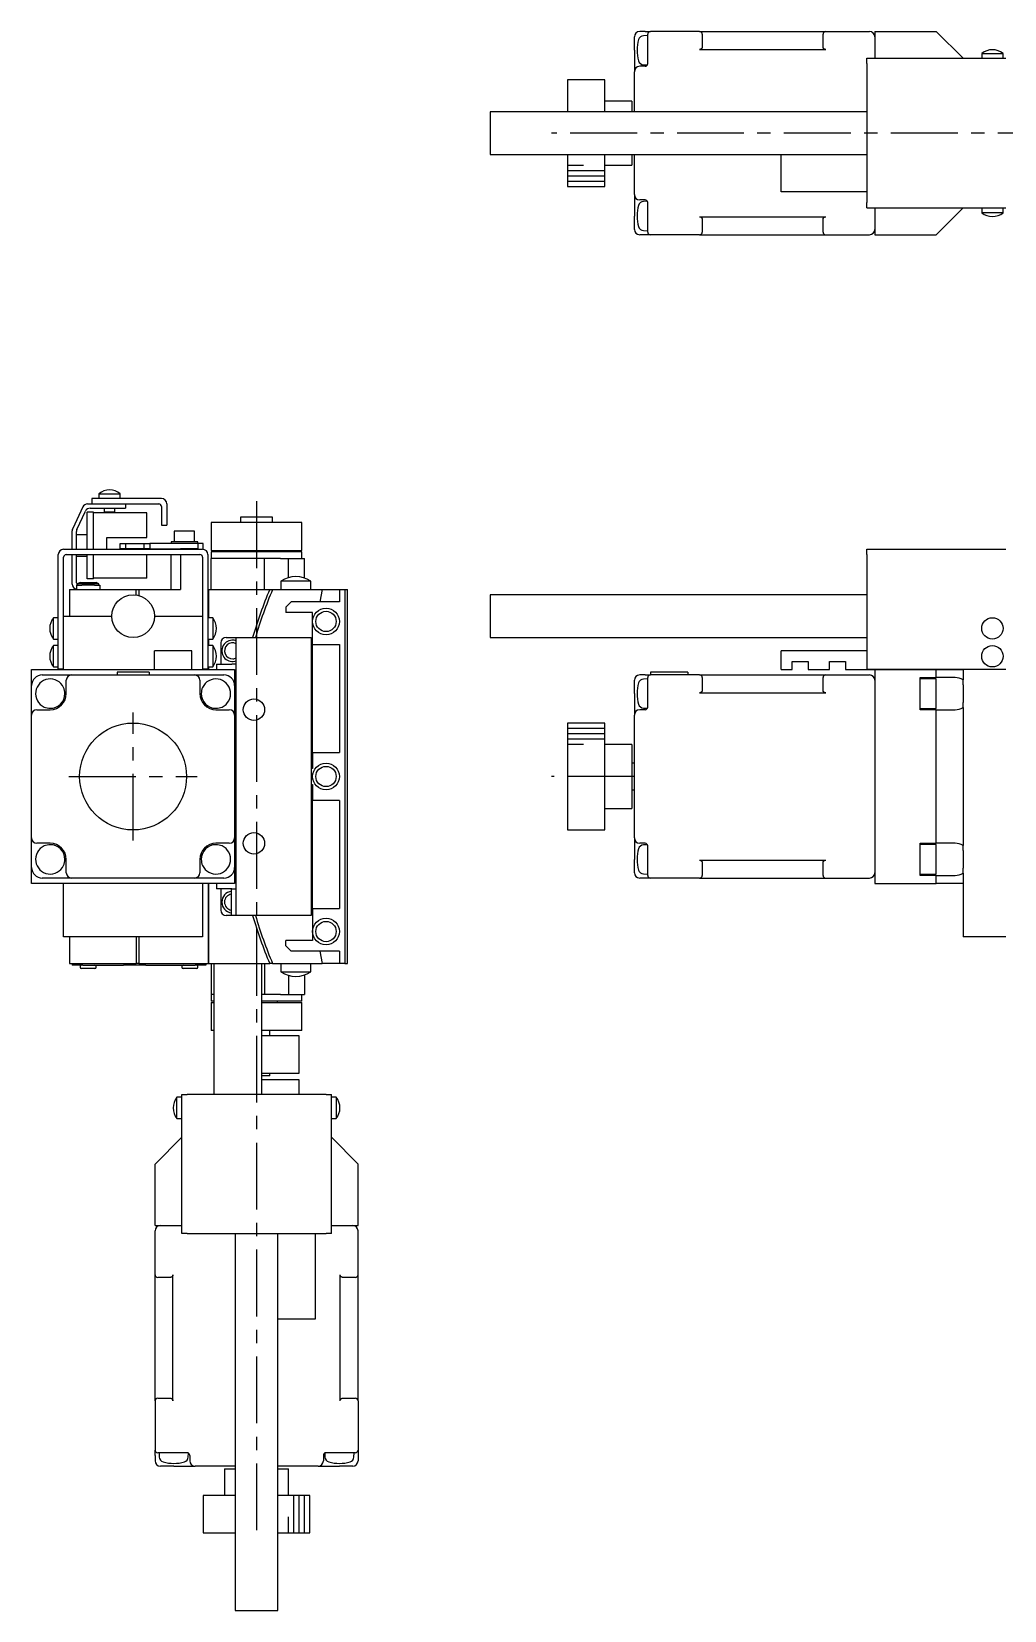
# Model space of a CAD drawing. Extents: x 124 to 837, y 27 to 513.
# Drawn here: x 124.5 to 306.5, y 217.7 to 513 of the extents above; entities that cross this region are included whole.
import ezdxf

# ---------------------------------------------------------------- set-up
doc = ezdxf.new("R2010")
doc.units = 0
doc.header["$LTSCALE"] = 10
doc.linetypes.add('CENTER', pattern=[2, 1.25, -0.25, 0.25, -0.25])
for name, color, linetype in [('1', 7, 'CONTINUOUS'), ('11', 7, 'CONTINUOUS'), ('2', 7, 'CONTINUOUS')]:
    doc.layers.add(name, color=color, linetype=linetype)

msp = doc.modelspace()

# ---------------------------------------------------------------- linework, layer by layer
at = {"layer": '1', "color": 7, "linetype": 'CONTINUOUS'}
for p, q in [((237.249999, 509.55), (237.249999, 512.05)), ((239.249999, 513.05), (238.249999, 513.05)), ((239.749999, 512.3), (238.946275, 512.257879)), ((239.249999, 513.05), (240.249999, 513.05)), ((239.749999, 511.05), (239.749999, 512.55)), ((239.749999, 506.964214), (239.749999, 511.05)), ((249.449999, 513.05), (240.249999, 513.05)), ((249.449999, 513.05), (273.049999, 513.05)), ((249.949999, 512.55), (249.949999, 511.05)), ((249.949999, 511.05), (249.949999, 510.198232)), ((272.549999, 511.05), (272.549999, 512.55)), ((272.549999, 510.198232), (272.549999, 511.05)), ((273.049999, 513.05), (281.249999, 513.05)), ((282.249999, 513.05), (282.249999, 508.05)), ((282.249999, 513.05), (293.749999, 513.05)), ((298.749999, 508.05), (293.749999, 513.05)), ((237.249999, 509.55), (237.249999, 505.55)), ((249.474533, 509.698835), (249.449999, 509.698232)), ((249.449999, 509.698232), (273.049999, 509.698232)), ((249.499008, 509.70064), (249.474533, 509.698835)), ((249.523364, 509.703644), (249.499008, 509.70064)), ((249.547544, 509.70784), (249.523364, 509.703644)), ((249.571489, 509.713217), (249.547544, 509.70784)), ((249.595141, 509.719762), (249.571489, 509.713217)), ((249.618444, 509.72746), (249.595141, 509.719762)), ((249.641341, 509.736293), (249.618444, 509.72746)), ((249.663777, 509.746238), (249.641341, 509.736293)), ((249.685697, 509.757272), (249.663777, 509.746238)), ((249.70705, 509.769368), (249.685697, 509.757272)), ((249.727784, 509.782497), (249.70705, 509.769368)), ((249.747849, 509.796629), (249.727784, 509.782497)), ((249.767196, 509.811727), (249.747849, 509.796629)), ((249.785778, 509.827757), (249.767196, 509.811727)), ((249.803552, 509.844679), (249.785778, 509.827757)), ((249.820475, 509.862453), (249.803552, 509.844679)), ((249.836504, 509.881036), (249.820475, 509.862453)), ((249.851603, 509.900383), (249.836504, 509.881036)), ((249.865734, 509.920447), (249.851603, 509.900383)), ((249.878863, 509.941181), (249.865734, 509.920447)), ((249.89096, 509.962534), (249.878863, 509.941181)), ((249.901994, 509.984455), (249.89096, 509.962534)), ((249.911939, 510.006891), (249.901994, 509.984455)), ((249.920771, 510.029787), (249.911939, 510.006891)), ((249.928469, 510.05309), (249.920771, 510.029787)), ((249.935015, 510.076742), (249.928469, 510.05309)), ((249.940392, 510.100687), (249.935015, 510.076742)), ((249.944587, 510.124867), (249.940392, 510.100687)), ((249.947591, 510.149224), (249.944587, 510.124867)), ((249.949397, 510.173698), (249.947591, 510.149224)), ((249.949999, 510.198232), (249.949397, 510.173698)), ((272.550601, 510.173698), (272.549999, 510.198232)), ((272.552407, 510.149224), (272.550601, 510.173698)), ((272.555411, 510.124867), (272.552407, 510.149224)), ((272.559606, 510.100687), (272.555411, 510.124867)), ((272.564983, 510.076742), (272.559606, 510.100687)), ((272.571529, 510.05309), (272.564983, 510.076742)), ((272.579227, 510.029787), (272.571529, 510.05309)), ((272.588059, 510.006891), (272.579227, 510.029787)), ((272.598004, 509.984455), (272.588059, 510.006891)), ((272.609038, 509.962534), (272.598004, 509.984455)), ((272.621135, 509.941181), (272.609038, 509.962534)), ((272.634264, 509.920447), (272.621135, 509.941181)), ((272.648395, 509.900383), (272.634264, 509.920447)), ((272.663494, 509.881036), (272.648395, 509.900383)), ((272.679523, 509.862453), (272.663494, 509.881036)), ((272.696446, 509.844679), (272.679523, 509.862453)), ((272.714219, 509.827757), (272.696446, 509.844679)), ((272.732802, 509.811727), (272.714219, 509.827757)), ((272.752149, 509.796629), (272.732802, 509.811727)), ((272.772214, 509.782497), (272.752149, 509.796629)), ((272.792948, 509.769368), (272.772214, 509.782497)), ((272.814301, 509.757272), (272.792948, 509.769368)), ((272.836221, 509.746238), (272.814301, 509.757272)), ((272.858657, 509.736293), (272.836221, 509.746238)), ((272.881554, 509.72746), (272.858657, 509.736293)), ((272.904857, 509.719762), (272.881554, 509.72746)), ((272.928509, 509.713217), (272.904857, 509.719762)), ((272.952454, 509.70784), (272.928509, 509.713217)), ((272.976634, 509.703644), (272.952454, 509.70784)), ((273.00099, 509.70064), (272.976634, 509.703644)), ((273.025465, 509.698835), (273.00099, 509.70064)), ((273.049999, 509.698232), (273.025465, 509.698835)), ((280.749999, 508.05), (306.749999, 508.05)), ((280.749999, 507.05), (280.749999, 508.05)), ((302.249999, 508.947999), (306.249999, 508.947999)), ((302.249999, 508.947999), (302.249999, 508.05)), ((306.249999, 508.05), (306.249999, 508.947999)), ((237.249999, 498.05), (237.249999, 505.55)), ((239.249999, 506.55), (238.249999, 506.55)), ((238.946275, 506.842121), (239.684962, 506.803408)), ((280.749999, 507.05), (280.749999, 481.05)), ((224.749999, 504.05), (224.749999, 498.05)), ((231.749999, 504.05), (224.749999, 504.05)), ((231.749999, 498.05), (231.749999, 504.05)), ((236.749999, 500.05), (231.749999, 500.05)), ((236.749999, 500.05), (236.749999, 498.05)), ((210.250001, 498.05), (210.250001, 490.05)), ((280.749999, 498.05), (210.250001, 498.05)), ((210.250001, 490.05), (280.749999, 490.05)), ((224.749999, 490.05), (224.749999, 484.05)), ((231.749999, 484.05), (231.749999, 490.05)), ((231.749999, 488.05), (236.749999, 488.05)), ((236.749999, 490.05), (236.749999, 488.05)), ((237.249999, 482.55), (237.249999, 490.05)), ((264.749999, 483.05), (264.749999, 490.05)), ((224.749999, 484.05), (231.749999, 484.05)), ((237.249999, 482.55), (237.249999, 478.55)), ((239.249999, 481.55), (238.249999, 481.55)), ((280.749999, 483.05), (264.749999, 483.05)), ((237.249999, 476.05), (237.249999, 478.55)), ((239.684962, 481.296592), (238.946275, 481.257879)), ((239.749999, 477.05), (239.749999, 481.135786)), ((280.749999, 480.05), (280.749999, 481.05)), ((280.749999, 480.05), (306.749999, 480.05)), ((282.249999, 480.05), (282.249999, 475.05)), ((293.749999, 475.05), (298.749999, 480.05)), ((302.249999, 480.05), (302.249999, 479.152001)), ((306.249999, 479.152001), (302.249999, 479.152001)), ((306.249999, 479.152001), (306.249999, 480.05)), ((238.946275, 475.842121), (239.749999, 475.8)), ((239.749999, 475.55), (239.749999, 477.05)), ((249.449999, 478.401768), (273.049999, 478.401768)), ((249.449999, 478.401768), (249.474533, 478.401165)), ((249.474533, 478.401165), (249.499008, 478.39936)), ((249.499008, 478.39936), (249.523364, 478.396356)), ((249.523364, 478.396356), (249.547544, 478.39216)), ((249.547544, 478.39216), (249.571489, 478.386783)), ((249.571489, 478.386783), (249.595141, 478.380238)), ((249.595141, 478.380238), (249.618444, 478.37254)), ((249.618444, 478.37254), (249.641341, 478.363707)), ((249.641341, 478.363707), (249.663777, 478.353762)), ((249.663777, 478.353762), (249.685697, 478.342728)), ((249.685697, 478.342728), (249.70705, 478.330632)), ((249.70705, 478.330632), (249.727784, 478.317503)), ((249.727784, 478.317503), (249.747849, 478.303371)), ((249.747849, 478.303371), (249.767196, 478.288273)), ((249.767196, 478.288273), (249.785778, 478.272243)), ((249.785778, 478.272243), (249.803552, 478.255321)), ((249.803552, 478.255321), (249.820475, 478.237547)), ((249.820475, 478.237547), (249.836504, 478.218964)), ((249.836504, 478.218964), (249.851603, 478.199617)), ((249.851603, 478.199617), (249.865734, 478.179553)), ((249.865734, 478.179553), (249.878863, 478.158819)), ((249.878863, 478.158819), (249.89096, 478.137466)), ((249.89096, 478.137466), (249.901994, 478.115545)), ((249.901994, 478.115545), (249.911939, 478.093109)), ((249.911939, 478.093109), (249.920771, 478.070213)), ((249.920771, 478.070213), (249.928469, 478.04691)), ((249.928469, 478.04691), (249.935015, 478.023258)), ((249.935015, 478.023258), (249.940392, 477.999313)), ((249.940392, 477.999313), (249.944587, 477.975133)), ((249.944587, 477.975133), (249.947591, 477.950776)), ((249.947591, 477.950776), (249.949397, 477.926302)), ((249.949397, 477.926302), (249.949999, 477.901768)), ((249.949999, 477.901768), (249.949999, 477.05)), ((249.949999, 477.05), (249.949999, 475.55)), ((272.549999, 477.901768), (272.550601, 477.926302)), ((272.549999, 477.05), (272.549999, 477.901768)), ((272.549999, 475.55), (272.549999, 477.05)), ((272.550601, 477.926302), (272.552407, 477.950776)), ((272.552407, 477.950776), (272.555411, 477.975133)), ((272.555411, 477.975133), (272.559606, 477.999313)), ((272.559606, 477.999313), (272.564983, 478.023258)), ((272.564983, 478.023258), (272.571529, 478.04691)), ((272.571529, 478.04691), (272.579227, 478.070213)), ((272.579227, 478.070213), (272.588059, 478.093109)), ((272.588059, 478.093109), (272.598004, 478.115545)), ((272.598004, 478.115545), (272.609038, 478.137466)), ((272.609038, 478.137466), (272.621135, 478.158819)), ((272.621135, 478.158819), (272.634264, 478.179553)), ((272.634264, 478.179553), (272.648395, 478.199617)), ((272.648395, 478.199617), (272.663494, 478.218964)), ((272.663494, 478.218964), (272.679523, 478.237547)), ((272.679523, 478.237547), (272.696446, 478.255321)), ((272.696446, 478.255321), (272.714219, 478.272243)), ((272.714219, 478.272243), (272.732802, 478.288273)), ((272.732802, 478.288273), (272.752149, 478.303371)), ((272.752149, 478.303371), (272.772214, 478.317503)), ((272.772214, 478.317503), (272.792948, 478.330632)), ((272.792948, 478.330632), (272.814301, 478.342728)), ((272.814301, 478.342728), (272.836221, 478.353762)), ((272.836221, 478.353762), (272.858657, 478.363707)), ((272.858657, 478.363707), (272.881554, 478.37254)), ((272.881554, 478.37254), (272.904857, 478.380238)), ((272.904857, 478.380238), (272.928509, 478.386783)), ((272.928509, 478.386783), (272.952454, 478.39216)), ((272.952454, 478.39216), (272.976634, 478.396356)), ((272.976634, 478.396356), (273.00099, 478.39936)), ((273.00099, 478.39936), (273.025465, 478.401165)), ((273.025465, 478.401165), (273.049999, 478.401768)), ((239.249999, 475.05), (238.249999, 475.05)), ((240.249999, 475.05), (239.249999, 475.05)), ((249.449999, 475.05), (240.249999, 475.05)), ((249.449999, 475.05), (273.049999, 475.05)), ((273.049999, 475.05), (281.249999, 475.05)), ((282.249999, 475.05), (293.749999, 475.05)), ((148.75, 425.699999), (135.75, 425.699999)), ((135.75, 425.699999), (135.75, 424.699999)), ((137.05, 426.597998), (139.715643, 426.597998)), ((137.05, 426.597998), (137.05, 425.699999)), ((139.715643, 426.597998), (141.05, 426.597998)), ((141.05, 425.699999), (141.05, 426.597998)), ((134.019039, 424.122617), (132.143692, 420.100923)), ((132.943692, 419.923567), (134.528695, 423.322617)), ((136.05, 423.149999), (134.85, 423.149999)), ((134.85, 416.199999), (134.85, 423.149999)), ((134.925347, 424.699999), (135.75, 424.699999)), ((135.435003, 423.899999), (142.05, 423.899999)), ((135.75, 424.699999), (148.25, 424.699999)), ((136.05, 416.199999), (136.05, 423.149999)), ((146.05, 422.999999), (136.05, 422.999999)), ((138.05, 423.899999), (138.05, 423.199999)), ((138.05, 423.199999), (139.382822, 423.199999)), ((138.05, 423.199999), (138.25, 422.999999)), ((139.382822, 423.199999), (140.05, 423.199999)), ((139.85, 422.999999), (140.05, 423.199999)), ((140.05, 423.199999), (140.05, 423.899999)), ((142.05, 424.699999), (142.05, 423.899999)), ((146.05, 418.399999), (146.05, 422.999999)), ((148.75, 424.199999), (148.75, 420.699999)), ((149.75, 424.699999), (149.75, 420.699999)), ((132.05, 416.199999), (132.05, 419.678304)), ((132.85, 416.199999), (132.85, 419.500949)), ((148.75, 420.699999), (149.75, 420.699999)), ((154.95, 419.599999), (151.15, 419.599999)), ((154.95, 419.599999), (151.15, 419.599999)), ((151.15, 419.599999), (151.15, 417.599999)), ((154.95, 417.599999), (154.95, 419.599999)), ((166.55, 421.199999), (158.05, 421.199999)), ((158.05, 421.199999), (158.05, 415.999999)), ((169.55, 422.199999), (163.55, 422.199999)), ((163.55, 422.199999), (163.55, 421.199999)), ((175.05, 421.199999), (166.55, 421.199999)), ((169.55, 421.199999), (169.55, 422.199999)), ((175.05, 415.999999), (175.05, 421.199999)), ((134.85, 418.899999), (132.85, 418.899999)), ((138.55, 418.399999), (146.05, 418.399999)), ((138.55, 416.199999), (138.55, 418.399999)), ((141.05, 416.299999), (141.05, 417.299999)), ((141.05, 417.299999), (142.05, 417.299999)), ((142.05, 417.299999), (142.05, 416.299999)), ((142.05, 417.299999), (145.55, 417.299999)), ((145.55, 416.299999), (145.55, 417.299999)), ((145.55, 417.299999), (146.55, 417.299999)), ((146.55, 417.299999), (146.55, 416.299999)), ((155.55, 417.299999), (146.55, 417.299999)), ((153.05, 417.599999), (150.55, 417.599999)), ((150.55, 417.599999), (150.55, 417.299999)), ((155.55, 417.599999), (153.05, 417.599999)), ((155.55, 417.299999), (155.55, 417.599999)), ((155.55, 417.299999), (155.55, 416.299999)), ((156.55, 417.299999), (155.55, 417.299999)), ((156.55, 416.194986), (156.55, 417.299999)), ((129.45, 393.799999), (129.45, 415.199999)), ((130.45, 416.199999), (156.45, 416.199999)), ((130.45, 393.799999), (130.45, 414.699999)), ((130.95, 415.199999), (155.95, 415.199999)), ((132.05, 409.699999), (132.05, 415.199999)), ((132.85, 409.899999), (132.85, 415.199999)), ((132.85, 414.899999), (134.85, 414.899999)), ((134.85, 410.649999), (134.85, 415.199999)), ((136.05, 410.649999), (136.05, 415.199999)), ((142.05, 416.299999), (141.05, 416.299999)), ((145.55, 416.299999), (142.05, 416.299999)), ((146.55, 416.299999), (145.55, 416.299999)), ((146.05, 410.799999), (146.05, 415.199999)), ((146.55, 416.299999), (151.907718, 416.299999)), ((150.55, 416.199999), (150.55, 416.299999)), ((150.55, 408.699999), (150.55, 415.199999)), ((151.907718, 416.299999), (152.31327, 416.299999)), ((152.31327, 416.299999), (152.31327, 416.199999)), ((155.55, 416.299999), (152.31327, 416.299999)), ((152.31327, 415.199999), (152.31327, 408.699999)), ((156.45, 414.699999), (156.45, 393.799999)), ((157.45, 415.199999), (157.45, 393.799999)), ((158.05, 415.999999), (166.55, 415.999999)), ((175.05, 415.699999), (158.05, 415.699999)), ((158.05, 415.699999), (158.05, 414.499999)), ((158.05, 408.699999), (158.05, 414.499999)), ((168.05, 414.499999), (158.05, 414.499999)), ((162.6, 415.999999), (162.6, 415.699999)), ((166.55, 415.999999), (175.05, 415.999999)), ((168.05, 408.699999), (168.05, 414.499999)), ((171.05, 414.499999), (168.05, 414.499999)), ((170.5, 415.699999), (170.5, 415.999999)), ((171.05, 414.499999), (172.55, 414.499999)), ((172.55, 410.914085), (172.55, 414.499999)), ((172.55, 414.499999), (175.55, 414.499999)), ((175.05, 414.499999), (175.05, 415.699999)), ((175.55, 410.820172), (175.55, 414.499999)), ((280.749999, 416.199999), (306.749999, 416.199999)), ((280.749999, 415.199999), (280.749999, 416.199999)), ((280.749999, 415.199999), (280.749999, 393.799999)), ((136.05, 410.649999), (134.85, 410.649999)), ((146.05, 410.799999), (136.05, 410.799999)), ((131.55, 408.699999), (131.55, 403.699999)), ((131.55, 408.699999), (144.005488, 408.699999)), ((132.85, 409.499999), (132.85, 408.720203)), ((132.85, 409.499999), (133.85, 409.499999)), ((132.85, 408.720203), (133.05, 408.699999)), ((133.55, 409.999999), (133.05, 409.711324)), ((137.05, 409.711324), (133.05, 409.711324)), ((133.05, 409.711324), (133.05, 409.499999)), ((133.55, 409.999999), (135.129106, 409.999999)), ((136.25, 409.499999), (133.85, 409.499999)), ((135.129106, 409.999999), (136.55, 409.999999)), ((136.25, 409.499999), (137.25, 409.499999)), ((137.05, 409.711324), (136.55, 409.999999)), ((137.05, 409.499999), (137.05, 409.711324)), ((137.25, 409.499999), (137.25, 408.699999)), ((144.005488, 408.699999), (144.530506, 408.699999)), ((144.005488, 407.66124), (144.005488, 408.699999)), ((144.530506, 408.699999), (144.530506, 407.551298)), ((144.530506, 408.699999), (152.31327, 408.699999)), ((157.45, 408.699999), (157.55, 408.699999)), ((157.55, 403.399999), (157.55, 408.699999)), ((157.55, 408.699999), (157.55, 403.399999)), ((157.55, 408.699999), (169.00859, 408.699999)), ((169.00859, 408.699999), (169.55, 408.699999)), ((169.55, 408.699999), (178.81327, 408.699999)), ((176.700769, 410.242462), (171.100769, 410.242462)), ((171.100769, 410.242462), (171.100769, 408.699999)), ((176.700769, 408.699999), (176.700769, 410.242462)), ((178.81327, 408.699999), (178.407718, 406.4)), ((178.81327, 408.699999), (182.05, 408.699999)), ((182.05, 408.699999), (182.05, 406.4)), ((182.05, 408.699999), (183.05, 408.699999)), ((183.05, 408.699999), (183.05, 338.699999)), ((183.05, 408.699999), (183.55, 408.699999)), ((183.55, 338.699999), (183.55, 408.699999)), ((210.250001, 407.699999), (210.250001, 399.699999)), ((280.749999, 407.699999), (210.250001, 407.699999)), ((172.05, 405.4), (173.05, 406.4)), ((172.05, 405.4), (172.05, 404.4)), ((182.05, 406.4), (173.05, 406.4)), ((128.552001, 401.378943), (128.552001, 403.399999)), ((129.45, 403.399999), (128.552001, 403.399999)), ((130.45, 403.699999), (139.45, 403.699999)), ((147.45, 403.699999), (156.45, 403.699999)), ((158.347999, 403.399999), (157.45, 403.399999)), ((158.347999, 403.399999), (158.347999, 401.396541)), ((177.05, 404.4), (172.05, 404.4)), ((177.05, 402.699999), (177.05, 404.4)), ((177.05, 398.4), (177.05, 402.699999)), ((128.552001, 399.399999), (128.552001, 401.378943)), ((128.552001, 399.399999), (129.45, 399.399999)), ((157.45, 399.399999), (158.347999, 399.399999)), ((157.55, 398.199999), (157.55, 399.399999)), ((157.55, 399.399999), (157.55, 398.199999)), ((158.347999, 401.396541), (158.347999, 399.399999)), ((160.85, 399.699999), (162.75, 399.699999)), ((162.75, 347.699999), (162.75, 399.699999)), ((162.75, 399.699999), (175.75, 399.699999)), ((175.75, 399.699999), (176.75, 399.699999)), ((176.75, 399.699999), (176.75, 347.699999)), ((210.250001, 399.699999), (280.749999, 399.699999)), ((128.552001, 396.178943), (128.552001, 398.199999)), ((129.45, 398.199999), (128.552001, 398.199999)), ((128.552001, 394.199999), (128.552001, 396.178943)), ((154.45, 397.199999), (147.45, 397.199999)), ((147.45, 393.699999), (147.45, 397.199999)), ((154.45, 393.699999), (154.45, 397.199999)), ((158.347999, 398.199999), (157.45, 398.199999)), ((158.347999, 398.199999), (158.347999, 396.196541)), ((158.347999, 396.196541), (158.347999, 394.199999)), ((159.85, 398.699999), (159.85, 394.699999)), ((177.05, 398.4), (182.05, 398.4)), ((177.05, 378.199996), (177.05, 398.4)), ((182.05, 398.4), (182.05, 378.199996)), ((264.749999, 393.699999), (264.749999, 397.199999)), ((280.749999, 397.199999), (264.749999, 397.199999)), ((124.45, 390.699999), (124.45, 393.699999)), ((124.45, 393.699999), (147.45, 393.699999)), ((128.552001, 394.199999), (129.45, 394.199999)), ((130.45, 393.799999), (129.45, 393.799999)), ((130.45, 393.699999), (130.45, 393.799999)), ((140.45, 393.199999), (140.45, 392.699999)), ((146.45, 393.199999), (140.45, 393.199999)), ((146.45, 393.199999), (146.45, 392.699999)), ((147.45, 393.699999), (154.45, 393.699999)), ((154.45, 393.699999), (162.45, 393.699999)), ((157.45, 393.799999), (156.45, 393.799999)), ((156.45, 393.799999), (156.45, 393.699999)), ((157.45, 394.199999), (158.347999, 394.199999)), ((157.55, 393.699999), (157.55, 394.199999)), ((157.55, 394.199999), (157.55, 393.699999)), ((159.05, 394.699999), (159.05, 393.699999)), ((159.05, 394.699999), (159.143692, 394.699999)), ((159.143692, 394.699999), (161.019039, 394.699999)), ((161.019039, 394.699999), (161.925347, 394.699999)), ((162.75, 394.699999), (161.925347, 394.699999)), ((162.45, 393.699999), (162.45, 390.699999)), ((240.249999, 393.199999), (240.249999, 392.699999)), ((247.249999, 393.199999), (240.249999, 393.199999)), ((247.249999, 393.199999), (247.249999, 392.699999)), ((264.749999, 393.699999), (266.749999, 393.699999)), ((266.749999, 395.199999), (269.749999, 395.199999)), ((266.749999, 393.699999), (266.749999, 395.199999)), ((269.749999, 395.199999), (269.749999, 393.699999)), ((269.749999, 393.699999), (273.749999, 393.699999)), ((273.749999, 395.199999), (276.749999, 395.199999)), ((273.749999, 393.699999), (273.749999, 395.199999)), ((276.749999, 395.199999), (276.749999, 393.699999)), ((276.749999, 393.699999), (282.249999, 393.699999)), ((280.749999, 393.799999), (306.749999, 393.799999)), ((282.249999, 393.699999), (282.249999, 353.699999)), ((282.249999, 393.699999), (293.749999, 393.699999)), ((292.749999, 393.699999), (292.749999, 393.799999)), ((293.749999, 392.199999), (293.749999, 393.699999)), ((293.749999, 393.699999), (298.749999, 393.699999)), ((298.749999, 393.799999), (298.749999, 393.699999)), ((298.749999, 393.699999), (298.749999, 391.798075)), ((124.45, 386.614213), (124.45, 390.699999)), ((124.45, 389.348231), (124.45, 390.699999)), ((126.45, 392.699999), (130.535786, 392.699999)), ((126.45, 392.699999), (127.801768, 392.699999)), ((130.535786, 392.699999), (131.95, 392.699999)), ((130.95, 389.199999), (130.95, 391.699999)), ((131.95, 392.699999), (154.95, 392.699999)), ((154.95, 392.699999), (156.364214, 392.699999)), ((155.95, 391.699999), (155.95, 389.199999)), ((156.364214, 392.699999), (160.45, 392.699999)), ((159.098232, 392.699999), (160.45, 392.699999)), ((162.45, 390.699999), (162.45, 386.614213)), ((162.45, 390.699999), (162.45, 389.348231)), ((237.249999, 389.199999), (237.249999, 391.699999)), ((239.249999, 392.699999), (238.249999, 392.699999)), ((239.749999, 391.949999), (238.946275, 391.907878)), ((239.249999, 392.699999), (240.249999, 392.699999)), ((239.749999, 390.699999), (239.749999, 392.199999)), ((239.749999, 386.614213), (239.749999, 390.699999)), ((249.449999, 392.699999), (240.249999, 392.699999)), ((249.449999, 392.699999), (273.049999, 392.699999)), ((249.949999, 392.199999), (249.949999, 390.699999)), ((249.949999, 390.699999), (249.949999, 389.848231)), ((272.549999, 390.699999), (272.549999, 392.199999)), ((272.549999, 389.848231), (272.549999, 390.699999)), ((273.049999, 392.699999), (281.249999, 392.699999)), ((290.749999, 392.199999), (293.749999, 392.199999)), ((290.749999, 386.199999), (290.749999, 392.199999)), ((293.749999, 391.949999), (290.749999, 391.949999)), ((297.249999, 392.199999), (293.749999, 392.199999)), ((293.749999, 389.199999), (293.749999, 391.949999)), ((293.749999, 386.449999), (293.749999, 391.949999)), ((298.749999, 390.858311), (298.749999, 391.798075)), ((298.749999, 390.858311), (298.749999, 387.541687)), ((237.249999, 389.199999), (237.249999, 385.199999)), ((249.474533, 389.348834), (249.449999, 389.348231)), ((249.449999, 389.348231), (273.049999, 389.348231)), ((249.499008, 389.350639), (249.474533, 389.348834)), ((249.523364, 389.353643), (249.499008, 389.350639)), ((249.547544, 389.357839), (249.523364, 389.353643)), ((249.571489, 389.363216), (249.547544, 389.357839)), ((249.595141, 389.369761), (249.571489, 389.363216)), ((249.618444, 389.377459), (249.595141, 389.369761)), ((249.641341, 389.386292), (249.618444, 389.377459)), ((249.663777, 389.396237), (249.641341, 389.386292)), ((249.685697, 389.407271), (249.663777, 389.396237)), ((249.70705, 389.419367), (249.685697, 389.407271)), ((249.727784, 389.432496), (249.70705, 389.419367)), ((249.747849, 389.446628), (249.727784, 389.432496)), ((249.767196, 389.461726), (249.747849, 389.446628)), ((249.785778, 389.477756), (249.767196, 389.461726)), ((249.803552, 389.494678), (249.785778, 389.477756)), ((249.820475, 389.512452), (249.803552, 389.494678)), ((249.836504, 389.531035), (249.820475, 389.512452)), ((249.851603, 389.550382), (249.836504, 389.531035)), ((249.865734, 389.570446), (249.851603, 389.550382)), ((249.878863, 389.59118), (249.865734, 389.570446)), ((249.89096, 389.612533), (249.878863, 389.59118)), ((249.901994, 389.634454), (249.89096, 389.612533)), ((249.911939, 389.65689), (249.901994, 389.634454)), ((249.920771, 389.679786), (249.911939, 389.65689)), ((249.928469, 389.703089), (249.920771, 389.679786)), ((249.935015, 389.726741), (249.928469, 389.703089)), ((249.940392, 389.750686), (249.935015, 389.726741)), ((249.944587, 389.774866), (249.940392, 389.750686)), ((249.947591, 389.799223), (249.944587, 389.774866)), ((249.949397, 389.823697), (249.947591, 389.799223)), ((249.949999, 389.848231), (249.949397, 389.823697)), ((272.550601, 389.823697), (272.549999, 389.848231)), ((272.552407, 389.799223), (272.550601, 389.823697)), ((272.555411, 389.774866), (272.552407, 389.799223)), ((272.559606, 389.750686), (272.555411, 389.774866)), ((272.564983, 389.726741), (272.559606, 389.750686)), ((272.571529, 389.703089), (272.564983, 389.726741)), ((272.579227, 389.679786), (272.571529, 389.703089)), ((272.588059, 389.65689), (272.579227, 389.679786)), ((272.598004, 389.634454), (272.588059, 389.65689)), ((272.609038, 389.612533), (272.598004, 389.634454)), ((272.621135, 389.59118), (272.609038, 389.612533)), ((272.634264, 389.570446), (272.621135, 389.59118)), ((272.648395, 389.550382), (272.634264, 389.570446)), ((272.663494, 389.531035), (272.648395, 389.550382)), ((272.679523, 389.512452), (272.663494, 389.531035)), ((272.696446, 389.494678), (272.679523, 389.512452)), ((272.714219, 389.477756), (272.696446, 389.494678)), ((272.732802, 389.461726), (272.714219, 389.477756)), ((272.752149, 389.446628), (272.732802, 389.461726)), ((272.772214, 389.432496), (272.752149, 389.446628)), ((272.792948, 389.419367), (272.772214, 389.432496)), ((272.814301, 389.407271), (272.792948, 389.419367)), ((272.836221, 389.396237), (272.814301, 389.407271)), ((272.858657, 389.386292), (272.836221, 389.396237)), ((272.881554, 389.377459), (272.858657, 389.386292)), ((272.904857, 389.369761), (272.881554, 389.377459)), ((272.928509, 389.363216), (272.904857, 389.369761)), ((272.952454, 389.357839), (272.928509, 389.363216)), ((272.976634, 389.353643), (272.952454, 389.357839)), ((273.00099, 389.350639), (272.976634, 389.353643)), ((273.025465, 389.348834), (273.00099, 389.350639)), ((273.049999, 389.348231), (273.025465, 389.348834)), ((293.749999, 386.449999), (293.749999, 389.199999)), ((298.749999, 386.601923), (298.749999, 387.541687)), ((124.45, 385.199999), (124.45, 386.614213)), ((124.45, 362.199999), (124.45, 385.199999)), ((125.45, 386.199999), (127.95, 386.199999)), ((158.95, 386.199999), (161.45, 386.199999)), ((162.45, 386.614213), (162.45, 385.199999)), ((162.45, 385.199999), (162.45, 362.199999)), ((237.249999, 362.199999), (237.249999, 385.199999)), ((239.249999, 386.199999), (238.249999, 386.199999)), ((238.946275, 386.49212), (239.684962, 386.453407)), ((290.749999, 386.449999), (293.749999, 386.449999)), ((293.749999, 386.199999), (290.749999, 386.199999)), ((293.749999, 361.199999), (293.749999, 386.199999)), ((293.749999, 386.199999), (297.249999, 386.199999)), ((298.749999, 386.601923), (298.749999, 360.798075)), ((224.749999, 383.699999), (224.749999, 363.699999)), ((231.749999, 383.699999), (224.749999, 383.699999)), ((231.749999, 363.699999), (231.749999, 383.699999)), ((177.05, 378.199996), (177.05, 375.199996)), ((177.05, 378.199996), (182.05, 378.199996)), ((236.749999, 379.699999), (231.749999, 379.699999)), ((236.749999, 379.699999), (236.749999, 367.699999)), ((177.05, 375.199996), (176.75, 375.199996)), ((237.249999, 376.199999), (236.749999, 376.199999)), ((176.75, 372.199996), (177.05, 372.199996)), ((177.05, 372.199996), (177.05, 369.199996)), ((182.05, 369.199996), (177.05, 369.199996)), ((177.05, 348.999998), (177.05, 369.199996)), ((182.05, 369.199996), (182.05, 348.999998)), ((236.749999, 371.199999), (237.249999, 371.199999)), ((231.749999, 367.699999), (236.749999, 367.699999)), ((224.749999, 363.699999), (231.749999, 363.699999)), ((124.45, 360.785785), (124.45, 362.199999)), ((124.45, 356.699999), (124.45, 360.785785)), ((127.95, 361.199999), (125.45, 361.199999)), ((161.45, 361.199999), (158.95, 361.199999)), ((162.45, 362.199999), (162.45, 360.785785)), ((162.45, 360.785785), (162.45, 356.699999)), ((237.249999, 362.199999), (237.249999, 358.199999)), ((239.249999, 361.199999), (238.249999, 361.199999)), ((239.684962, 360.946591), (238.946275, 360.907878)), ((239.749999, 356.699999), (239.749999, 360.785785)), ((290.749999, 361.199999), (293.749999, 361.199999)), ((290.749999, 355.199999), (290.749999, 361.199999)), ((293.749999, 360.949999), (290.749999, 360.949999)), ((297.249999, 361.199999), (293.749999, 361.199999)), ((293.749999, 355.449999), (293.749999, 360.949999)), ((293.749999, 358.199999), (293.749999, 360.949999)), ((298.749999, 359.858311), (298.749999, 360.798075)), ((124.45, 356.699999), (124.45, 358.051767)), ((130.95, 355.699999), (130.95, 358.199999)), ((155.95, 358.199999), (155.95, 355.699999)), ((162.45, 358.051767), (162.45, 356.699999)), ((237.249999, 355.699999), (237.249999, 358.199999)), ((249.449999, 358.051767), (273.049999, 358.051767)), ((249.449999, 358.051767), (249.474533, 358.051164)), ((249.474533, 358.051164), (249.499008, 358.049359)), ((249.499008, 358.049359), (249.523364, 358.046355)), ((249.523364, 358.046355), (249.547544, 358.042159)), ((249.547544, 358.042159), (249.571489, 358.036782)), ((249.571489, 358.036782), (249.595141, 358.030237)), ((249.595141, 358.030237), (249.618444, 358.022539)), ((249.618444, 358.022539), (249.641341, 358.013706)), ((249.641341, 358.013706), (249.663777, 358.003761)), ((249.663777, 358.003761), (249.685697, 357.992727)), ((249.685697, 357.992727), (249.70705, 357.980631)), ((249.70705, 357.980631), (249.727784, 357.967502)), ((249.727784, 357.967502), (249.747849, 357.95337)), ((249.747849, 357.95337), (249.767196, 357.938272)), ((249.767196, 357.938272), (249.785778, 357.922242)), ((249.785778, 357.922242), (249.803552, 357.90532)), ((249.803552, 357.90532), (249.820475, 357.887546)), ((249.820475, 357.887546), (249.836504, 357.868963)), ((249.836504, 357.868963), (249.851603, 357.849616)), ((249.851603, 357.849616), (249.865734, 357.829552)), ((249.865734, 357.829552), (249.878863, 357.808818)), ((249.878863, 357.808818), (249.89096, 357.787465)), ((249.89096, 357.787465), (249.901994, 357.765544)), ((249.901994, 357.765544), (249.911939, 357.743108)), ((249.911939, 357.743108), (249.920771, 357.720212)), ((249.920771, 357.720212), (249.928469, 357.696909)), ((249.928469, 357.696909), (249.935015, 357.673257)), ((249.935015, 357.673257), (249.940392, 357.649312)), ((249.940392, 357.649312), (249.944587, 357.625132)), ((249.944587, 357.625132), (249.947591, 357.600775)), ((249.947591, 357.600775), (249.949397, 357.576301)), ((249.949397, 357.576301), (249.949999, 357.551767)), ((249.949999, 357.551767), (249.949999, 356.699999)), ((272.549999, 357.551767), (272.550601, 357.576301)), ((272.549999, 356.699999), (272.549999, 357.551767)), ((272.550601, 357.576301), (272.552407, 357.600775)), ((272.552407, 357.600775), (272.555411, 357.625132)), ((272.555411, 357.625132), (272.559606, 357.649312)), ((272.559606, 357.649312), (272.564983, 357.673257)), ((272.564983, 357.673257), (272.571529, 357.696909)), ((272.571529, 357.696909), (272.579227, 357.720212)), ((272.579227, 357.720212), (272.588059, 357.743108)), ((272.588059, 357.743108), (272.598004, 357.765544)), ((272.598004, 357.765544), (272.609038, 357.787465)), ((272.609038, 357.787465), (272.621135, 357.808818)), ((272.621135, 357.808818), (272.634264, 357.829552)), ((272.634264, 357.829552), (272.648395, 357.849616)), ((272.648395, 357.849616), (272.663494, 357.868963)), ((272.663494, 357.868963), (272.679523, 357.887546)), ((272.679523, 357.887546), (272.696446, 357.90532)), ((272.696446, 357.90532), (272.714219, 357.922242)), ((272.714219, 357.922242), (272.732802, 357.938272)), ((272.732802, 357.938272), (272.752149, 357.95337)), ((272.752149, 357.95337), (272.772214, 357.967502)), ((272.772214, 357.967502), (272.792948, 357.980631)), ((272.792948, 357.980631), (272.814301, 357.992727)), ((272.814301, 357.992727), (272.836221, 358.003761)), ((272.836221, 358.003761), (272.858657, 358.013706)), ((272.858657, 358.013706), (272.881554, 358.022539)), ((272.881554, 358.022539), (272.904857, 358.030237)), ((272.904857, 358.030237), (272.928509, 358.036782)), ((272.928509, 358.036782), (272.952454, 358.042159)), ((272.952454, 358.042159), (272.976634, 358.046355)), ((272.976634, 358.046355), (273.00099, 358.049359)), ((273.00099, 358.049359), (273.025465, 358.051164)), ((273.025465, 358.051164), (273.049999, 358.051767)), ((293.749999, 355.449999), (293.749999, 358.199999)), ((298.749999, 359.858311), (298.749999, 356.541687)), ((124.45, 353.699999), (124.45, 356.699999)), ((130.535786, 354.699999), (126.45, 354.699999)), ((127.801768, 354.699999), (126.45, 354.699999)), ((131.95, 354.699999), (130.535786, 354.699999)), ((154.95, 354.699999), (131.95, 354.699999)), ((156.364214, 354.699999), (154.95, 354.699999)), ((160.45, 354.699999), (156.364214, 354.699999)), ((160.45, 354.699999), (159.098232, 354.699999)), ((162.45, 356.699999), (162.45, 353.699999)), ((239.249999, 354.699999), (238.249999, 354.699999)), ((238.946275, 355.49212), (239.749999, 355.449999)), ((240.249999, 354.699999), (239.249999, 354.699999)), ((239.749999, 355.199999), (239.749999, 356.699999)), ((249.449999, 354.699999), (240.249999, 354.699999)), ((249.449999, 354.699999), (273.049999, 354.699999)), ((249.949999, 356.699999), (249.949999, 355.199999)), ((272.549999, 355.199999), (272.549999, 356.699999)), ((273.049999, 354.699999), (281.249999, 354.699999)), ((290.749999, 355.449999), (293.749999, 355.449999)), ((293.749999, 355.199999), (290.749999, 355.199999)), ((293.749999, 353.699999), (293.749999, 355.199999)), ((293.749999, 355.199999), (297.249999, 355.199999)), ((298.749999, 355.601923), (298.749999, 356.541687)), ((298.749999, 355.601923), (298.749999, 353.699999)), ((162.45, 353.699999), (124.45, 353.699999)), ((130.45, 343.699999), (130.45, 353.699999)), ((156.45, 353.699999), (156.45, 343.699999)), ((157.55, 338.699999), (157.55, 353.699999)), ((157.55, 353.699999), (157.55, 338.699999)), ((159.05, 353.699999), (159.05, 352.699999)), ((159.143692, 352.699999), (159.05, 352.699999)), ((161.019039, 352.699999), (159.143692, 352.699999)), ((159.85, 352.699999), (159.85, 348.699999)), ((161.925347, 352.699999), (161.019039, 352.699999)), ((161.85, 347.699999), (161.85, 352.699999)), ((161.925347, 352.699999), (162.75, 352.699999)), ((282.249999, 353.699999), (293.749999, 353.699999)), ((298.749999, 353.699999), (293.749999, 353.699999)), ((298.749999, 353.699999), (298.749999, 343.699999)), ((177.05, 348.999998), (177.05, 344.699999)), ((177.05, 348.999998), (182.05, 348.999998)), ((161.85, 347.699999), (160.85, 347.699999)), ((162.75, 347.699999), (161.85, 347.699999)), ((175.75, 347.699999), (162.75, 347.699999)), ((176.75, 347.699999), (175.75, 347.699999)), ((156.45, 343.699999), (130.45, 343.699999)), ((131.55, 343.699999), (131.55, 338.699999)), ((144.005488, 343.699999), (144.005488, 338.699999)), ((144.530506, 343.7), (144.530506, 338.699999)), ((172.05, 341.999998), (172.05, 342.999998)), ((177.05, 342.999998), (172.05, 342.999998)), ((177.05, 344.699999), (177.05, 342.999998)), ((306.749999, 343.699999), (298.749999, 343.699999)), ((172.05, 341.999998), (173.05, 340.999998)), ((182.05, 340.999998), (173.05, 340.999998)), ((178.407718, 340.999998), (178.81327, 338.699999)), ((182.05, 340.999998), (182.05, 338.699999)), ((131.55, 338.699999), (144.005488, 338.699999)), ((132.05, 338.699999), (132.05, 338.399999)), ((134.05, 338.399999), (132.05, 338.399999)), ((133.55, 338.149999), (133.55, 338.049999)), ((136.3, 337.799999), (133.8, 337.799999)), ((135.1736, 337.799999), (133.8, 337.799999)), ((134.05, 338.399999), (141.67507, 338.399999)), ((136.3, 337.799999), (135.1736, 337.799999)), ((136.55, 338.049999), (136.55, 338.149999)), ((143.67507, 338.399999), (141.67507, 338.399999)), ((143.67507, 338.399999), (143.67507, 338.699999)), ((143.931979, 338.399999), (143.67507, 338.399999)), ((145.846704, 338.399999), (143.931979, 338.399999)), ((144.530506, 338.699999), (144.005488, 338.699999)), ((144.530506, 338.699999), (157.55, 338.699999)), ((145.846704, 338.399999), (155.05, 338.399999)), ((152.55, 338.149999), (152.55, 338.049999)), ((155.3, 337.799999), (152.8, 337.799999)), ((154.1736, 337.799999), (152.8, 337.799999)), ((155.3, 337.799999), (154.1736, 337.799999)), ((157.05, 338.399999), (155.05, 338.399999)), ((155.55, 338.049999), (155.55, 338.149999)), ((157.05, 338.699999), (157.05, 338.399999)), ((157.55, 338.699999), (169.00859, 338.699999)), ((158.05, 338.699999), (158.05, 332.899999)), ((158.55, 338.699999), (158.55, 314.199999)), ((167.55, 314.199999), (167.55, 338.699999)), ((168.05, 338.699999), (168.05, 332.899999)), ((169.55, 338.699999), (169.00859, 338.699999)), ((169.55, 338.699999), (178.81327, 338.699999)), ((171.100769, 338.699999), (171.100769, 337.157536)), ((171.100769, 337.157536), (173.900769, 337.157536)), ((173.900769, 337.157536), (176.700769, 337.157536)), ((176.700769, 337.157536), (176.700769, 338.699999)), ((182.05, 338.699999), (178.81327, 338.699999)), ((183.05, 338.699999), (182.05, 338.699999)), ((183.05, 338.699999), (183.55, 338.699999)), ((172.55, 336.485913), (172.55, 332.899999)), ((175.55, 336.579826), (175.55, 332.899999)), ((158.55, 332.899999), (158.05, 332.899999)), ((158.05, 332.899999), (158.05, 331.699999)), ((158.55, 331.699999), (158.05, 331.699999)), ((158.05, 331.399999), (158.55, 331.399999)), ((158.05, 331.399999), (158.05, 326.199999)), ((168.05, 332.899999), (167.55, 332.899999)), ((175.05, 331.699999), (167.55, 331.699999)), ((167.55, 331.399999), (175.05, 331.399999)), ((171.05, 332.899999), (168.05, 332.899999)), ((170.5, 331.399999), (170.5, 331.699999)), ((171.05, 332.899999), (172.55, 332.899999)), ((172.55, 332.899999), (175.55, 332.899999)), ((175.05, 331.699999), (175.05, 332.899999)), ((175.05, 326.199999), (175.05, 331.399999)), ((158.55, 326.199999), (158.05, 326.199999)), ((175.05, 326.199999), (167.55, 326.199999)), ((174.55, 325.199999), (167.55, 325.199999)), ((169.05, 325.199999), (169.05, 326.199999)), ((174.55, 318.199999), (174.55, 325.199999)), ((167.55, 318.199999), (174.55, 318.199999)), ((169.05, 317.699999), (167.55, 317.699999)), ((174.55, 316.949999), (167.55, 316.949999)), ((169.05, 317.699999), (169.05, 318.199999)), ((174.55, 314.199999), (174.55, 316.949999)), ((151.652001, 309.699999), (151.652001, 313.699999)), ((152.55, 313.699999), (151.652001, 313.699999)), ((152.55, 288.199999), (152.55, 314.199999)), ((152.55, 314.199999), (153.55, 314.199999)), ((179.55, 314.199999), (153.55, 314.199999)), ((179.55, 314.199999), (180.55, 314.199999)), ((180.55, 288.199999), (180.55, 314.199999)), ((181.447999, 313.699999), (180.55, 313.699999)), ((181.447999, 313.699999), (181.447999, 309.699999)), ((151.652001, 309.699999), (152.55, 309.699999)), ((180.55, 309.699999), (181.447999, 309.699999)), ((152.55, 306.199999), (147.55, 301.199999)), ((185.55, 301.199999), (180.55, 306.199999)), ((147.55, 289.699999), (147.55, 301.199999)), ((185.55, 289.699999), (185.55, 301.199999)), ((147.55, 289.699999), (152.55, 289.699999)), ((180.55, 289.699999), (185.55, 289.699999)), ((147.55, 280.499999), (147.55, 288.699999)), ((153.55, 288.199999), (152.55, 288.199999)), ((153.55, 288.199999), (179.55, 288.199999)), ((162.55, 288.199999), (162.55, 217.700001)), ((170.55, 217.700001), (170.55, 288.199999)), ((177.55, 288.199999), (177.55, 272.199999)), ((180.55, 288.199999), (179.55, 288.199999)), ((185.55, 280.499999), (185.55, 288.699999)), ((147.55, 256.899999), (147.55, 280.499999)), ((149.55, 279.999999), (148.05, 279.999999)), ((150.401768, 279.999999), (149.55, 279.999999)), ((150.426302, 280.000601), (150.401768, 279.999999)), ((150.450776, 280.002407), (150.426302, 280.000601)), ((150.475133, 280.005411), (150.450776, 280.002407)), ((150.499313, 280.009606), (150.475133, 280.005411)), ((150.523258, 280.014983), (150.499313, 280.009606)), ((150.54691, 280.021529), (150.523258, 280.014983)), ((150.570213, 280.029227), (150.54691, 280.021529)), ((150.593109, 280.038059), (150.570213, 280.029227)), ((150.615545, 280.048004), (150.593109, 280.038059)), ((150.637466, 280.059038), (150.615545, 280.048004)), ((150.658819, 280.071135), (150.637466, 280.059038)), ((150.679553, 280.084264), (150.658819, 280.071135)), ((150.699617, 280.098395), (150.679553, 280.084264)), ((150.718964, 280.113494), (150.699617, 280.098395)), ((150.737547, 280.129523), (150.718964, 280.113494)), ((150.755321, 280.146446), (150.737547, 280.129523)), ((150.772243, 280.16422), (150.755321, 280.146446)), ((150.788273, 280.182802), (150.772243, 280.16422)), ((150.803371, 280.202149), (150.788273, 280.182802)), ((150.817503, 280.222214), (150.803371, 280.202149)), ((150.830632, 280.242948), (150.817503, 280.222214)), ((150.842728, 280.264301), (150.830632, 280.242948)), ((150.853762, 280.286221), (150.842728, 280.264301)), ((150.863707, 280.308657), (150.853762, 280.286221)), ((150.87254, 280.331554), (150.863707, 280.308657)), ((150.880238, 280.354857), (150.87254, 280.331554)), ((150.886783, 280.378509), (150.880238, 280.354857)), ((150.89216, 280.402454), (150.886783, 280.378509)), ((150.896356, 280.426634), (150.89216, 280.402454)), ((150.89936, 280.45099), (150.896356, 280.426634)), ((150.901165, 280.475465), (150.89936, 280.45099)), ((150.901768, 280.499999), (150.901165, 280.475465)), ((150.901768, 256.899999), (150.901768, 280.499999)), ((182.198232, 256.899999), (182.198232, 280.499999)), ((182.198835, 280.475465), (182.198232, 280.499999)), ((182.20064, 280.45099), (182.198835, 280.475465)), ((182.203644, 280.426634), (182.20064, 280.45099)), ((182.20784, 280.402454), (182.203644, 280.426634)), ((182.213217, 280.378509), (182.20784, 280.402454)), ((182.219762, 280.354857), (182.213217, 280.378509)), ((182.22746, 280.331554), (182.219762, 280.354857)), ((182.236293, 280.308657), (182.22746, 280.331554)), ((182.246238, 280.286221), (182.236293, 280.308657)), ((182.257272, 280.264301), (182.246238, 280.286221)), ((182.269368, 280.242948), (182.257272, 280.264301)), ((182.282497, 280.222214), (182.269368, 280.242948)), ((182.296629, 280.202149), (182.282497, 280.222214)), ((182.311727, 280.182802), (182.296629, 280.202149)), ((182.327757, 280.16422), (182.311727, 280.182802)), ((182.344679, 280.146446), (182.327757, 280.16422)), ((182.362453, 280.129523), (182.344679, 280.146446)), ((182.381036, 280.113494), (182.362453, 280.129523)), ((182.400383, 280.098395), (182.381036, 280.113494)), ((182.420447, 280.084264), (182.400383, 280.098395)), ((182.441181, 280.071135), (182.420447, 280.084264)), ((182.462534, 280.059038), (182.441181, 280.071135)), ((182.484455, 280.048004), (182.462534, 280.059038)), ((182.506891, 280.038059), (182.484455, 280.048004)), ((182.529787, 280.029227), (182.506891, 280.038059)), ((182.55309, 280.021529), (182.529787, 280.029227)), ((182.576742, 280.014983), (182.55309, 280.021529)), ((182.600687, 280.009606), (182.576742, 280.014983)), ((182.624867, 280.005411), (182.600687, 280.009606)), ((182.649224, 280.002407), (182.624867, 280.005411)), ((182.673698, 280.000601), (182.649224, 280.002407)), ((182.698232, 279.999999), (182.673698, 280.000601)), ((183.55, 279.999999), (182.698232, 279.999999)), ((185.05, 279.999999), (183.55, 279.999999)), ((185.55, 256.899999), (185.55, 280.499999)), ((177.55, 272.199999), (170.55, 272.199999)), ((148.05, 257.399999), (149.55, 257.399999)), ((149.55, 257.399999), (150.401768, 257.399999)), ((150.401768, 257.399999), (150.426302, 257.399397)), ((150.426302, 257.399397), (150.450776, 257.397591)), ((150.450776, 257.397591), (150.475133, 257.394587)), ((150.475133, 257.394587), (150.499313, 257.390392)), ((150.499313, 257.390392), (150.523258, 257.385015)), ((150.523258, 257.385015), (150.54691, 257.378469)), ((150.54691, 257.378469), (150.570213, 257.370771)), ((150.570213, 257.370771), (150.593109, 257.361939)), ((150.593109, 257.361939), (150.615545, 257.351994)), ((150.615545, 257.351994), (150.637466, 257.34096)), ((150.637466, 257.34096), (150.658819, 257.328863)), ((150.658819, 257.328863), (150.679553, 257.315734)), ((150.679553, 257.315734), (150.699617, 257.301603)), ((150.699617, 257.301603), (150.718964, 257.286504)), ((150.718964, 257.286504), (150.737547, 257.270475)), ((150.737547, 257.270475), (150.755321, 257.253552)), ((150.755321, 257.253552), (150.772243, 257.235778)), ((150.772243, 257.235778), (150.788273, 257.217196)), ((150.788273, 257.217196), (150.803371, 257.197849)), ((150.803371, 257.197849), (150.817503, 257.177784)), ((150.817503, 257.177784), (150.830632, 257.15705)), ((150.830632, 257.15705), (150.842728, 257.135697)), ((150.842728, 257.135697), (150.853762, 257.113777)), ((150.853762, 257.113777), (150.863707, 257.091341)), ((150.863707, 257.091341), (150.87254, 257.068444)), ((150.87254, 257.068444), (150.880238, 257.045141)), ((150.880238, 257.045141), (150.886783, 257.021489)), ((150.886783, 257.021489), (150.89216, 256.997544)), ((150.89216, 256.997544), (150.896356, 256.973364)), ((150.896356, 256.973364), (150.89936, 256.949008)), ((182.20064, 256.949008), (182.203644, 256.973364)), ((182.203644, 256.973364), (182.20784, 256.997544)), ((182.20784, 256.997544), (182.213217, 257.021489)), ((182.213217, 257.021489), (182.219762, 257.045141)), ((182.219762, 257.045141), (182.22746, 257.068444)), ((182.22746, 257.068444), (182.236293, 257.091341)), ((182.236293, 257.091341), (182.246238, 257.113777)), ((182.246238, 257.113777), (182.257272, 257.135697)), ((182.257272, 257.135697), (182.269368, 257.15705)), ((182.269368, 257.15705), (182.282497, 257.177784)), ((182.282497, 257.177784), (182.296629, 257.197849)), ((182.296629, 257.197849), (182.311727, 257.217196)), ((182.311727, 257.217196), (182.327757, 257.235778)), ((182.327757, 257.235778), (182.344679, 257.253552)), ((182.344679, 257.253552), (182.362453, 257.270475)), ((182.362453, 257.270475), (182.381036, 257.286504)), ((182.381036, 257.286504), (182.400383, 257.301603)), ((182.400383, 257.301603), (182.420447, 257.315734)), ((182.420447, 257.315734), (182.441181, 257.328863)), ((182.441181, 257.328863), (182.462534, 257.34096)), ((182.462534, 257.34096), (182.484455, 257.351994)), ((182.484455, 257.351994), (182.506891, 257.361939)), ((182.506891, 257.361939), (182.529787, 257.370771)), ((182.529787, 257.370771), (182.55309, 257.378469)), ((182.55309, 257.378469), (182.576742, 257.385015)), ((182.576742, 257.385015), (182.600687, 257.390392)), ((182.600687, 257.390392), (182.624867, 257.394587)), ((182.624867, 257.394587), (182.649224, 257.397591)), ((182.649224, 257.397591), (182.673698, 257.399397)), ((182.673698, 257.399397), (182.698232, 257.399999)), ((182.698232, 257.399999), (183.55, 257.399999)), ((183.55, 257.399999), (185.05, 257.399999)), ((147.55, 256.899999), (147.55, 247.699999)), ((150.89936, 256.949008), (150.901165, 256.924533)), ((150.901165, 256.924533), (150.901768, 256.899999)), ((182.198232, 256.899999), (182.198835, 256.924533)), ((182.198835, 256.924533), (182.20064, 256.949008)), ((185.55, 256.899999), (185.55, 247.699999)), ((147.55, 246.699999), (147.55, 247.699999)), ((147.55, 246.699999), (147.55, 245.699999)), ((149.55, 247.199999), (148.05, 247.199999)), ((148.3, 247.199999), (148.342121, 246.396276)), ((153.635786, 247.199999), (149.55, 247.199999)), ((153.757879, 246.396276), (153.796592, 247.134962)), ((154.05, 246.699999), (154.05, 245.699999)), ((179.05, 246.699999), (179.05, 245.699999)), ((179.303408, 247.134962), (179.342121, 246.396276)), ((183.55, 247.199999), (179.464214, 247.199999)), ((185.05, 247.199999), (183.55, 247.199999)), ((184.757879, 246.396276), (184.8, 247.199999)), ((185.55, 247.699999), (185.55, 246.699999)), ((185.55, 246.699999), (185.55, 245.699999)), ((151.05, 244.699999), (148.55, 244.699999)), ((151.05, 244.699999), (155.05, 244.699999)), ((162.55, 244.699999), (155.05, 244.699999)), ((160.55, 244.199999), (162.55, 244.199999)), ((160.55, 244.199999), (160.55, 239.199999)), ((178.05, 244.699999), (170.55, 244.699999)), ((170.55, 244.199999), (172.55, 244.199999)), ((172.55, 239.199999), (172.55, 244.199999)), ((178.05, 244.699999), (182.05, 244.699999)), ((184.55, 244.699999), (182.05, 244.699999)), ((162.55, 239.199999), (156.55, 239.199999)), ((156.55, 239.199999), (156.55, 232.199999)), ((176.55, 239.199999), (170.55, 239.199999)), ((176.55, 232.199999), (176.55, 239.199999)), ((156.55, 232.199999), (162.55, 232.199999)), ((170.55, 232.199999), (176.55, 232.199999)), ((162.55, 217.700001), (170.55, 217.700001))]:
    msp.add_line(p, q, dxfattribs=at)
for centre, radius in [((143.45, 403.699999), 4), ((179.55, 402.699999), 2.5), ((179.55, 402.699999), 1.9), ((304.249999, 401.399999), 2), ((304.249999, 396.199999), 2), ((166.05, 386.199999), 2), ((143.45, 373.699999), 10), ((179.55, 373.699999), 2.5), ((179.55, 373.699999), 1.9), ((166.05, 361.199999), 2), ((179.55, 344.699999), 2.5), ((179.55, 344.699999), 1.9)]:
    msp.add_circle(centre, radius, dxfattribs=at)
for centre, radius, start, end in [((238.249999, 512.05), 1, 90, 180), ((244.749999, 509.55), 7, 163.448632, 196.551368), ((238.998611, 511.259249), 1, 92.999972, 163.448664), ((240.249999, 512.55), 0.5, 90, 180), ((249.449999, 512.55), 0.5, 0, 90), ((273.049999, 512.55), 0.5, 90, 180), ((281.249999, 512.05), 1, 0, 90), ((304.249999, 506.45), 3.2, 51.317813, 128.682187), ((238.249999, 505.55), 1, 90, 180), ((238.998611, 507.840751), 1, 196.551336, 267.000028), ((239.249999, 507.05), 0.5, 270, 0), ((238.249999, 482.55), 1, 180, 270), ((239.249999, 481.05), 0.5, 0, 90), ((244.749999, 478.55), 7, 163.448632, 196.551368), ((238.998611, 480.259249), 1, 92.999972, 163.448664), ((304.249999, 481.65), 3.2, 231.317813, 270), ((304.249999, 481.65), 3.2, 270, 308.682187), ((238.249999, 476.05), 1, 180, 270), ((238.998611, 476.840751), 1, 196.551336, 267.000028), ((240.249999, 475.55), 0.5, 180, 270), ((249.449999, 475.55), 0.5, 270, 0), ((273.049999, 475.55), 0.5, 180, 270), ((281.249999, 476.05), 1, 270, 0), ((139.05, 424.099999), 3.2, 51.317813, 128.682187), ((148.75, 424.699999), 1, 0, 90), ((134.925347, 423.699999), 1, 90, 155), ((135.435003, 422.899999), 1, 90, 155), ((148.25, 424.199999), 0.5, 0, 90), ((133.05, 419.678304), 1, 155, 180), ((133.85, 419.500949), 1, 155, 180), ((130.45, 415.199999), 1, 90, 180), ((130.95, 414.699999), 0.5, 90, 180), ((155.95, 414.699999), 0.5, 0, 90), ((156.45, 415.199999), 1, 0, 90), ((173.900769, 406.099999), 5, 55.944202, 124.055798), ((133.05, 409.699999), 1, 180, 258.463041), ((133.25, 409.899999), 0.4, 180, 240), ((253.55, 373.699999), 91.5, 157.510528, 163.491774), ((253.55, 373.699999), 91, 157.380135, 163.39845), ((131.05, 401.399999), 3.2, 141.317813, 218.682187), ((155.85, 401.399999), 3.2, 0, 38.682187), ((155.85, 401.399999), 3.2, 321.317813, 0), ((160.85, 398.699999), 1, 90, 180), ((162.05, 397.199999), 2, 93.023023, 290.487315), ((162.05, 397.199999), 2, 69.512685, 93.023023), ((131.05, 396.199999), 3.2, 141.317813, 218.682187), ((155.85, 396.199999), 3.2, 0, 38.682187), ((155.85, 396.199999), 3.2, 321.317813, 0), ((162.05, 397.199999), 1.5, 62.181861, 273.023023), ((162.05, 397.199999), 1.5, 273.023023, 297.818139), ((126.45, 390.699999), 2, 90, 180), ((127.95, 389.199999), 2.75, 24.619977, 245.380023), ((127.946919, 389.207512), 2.749683, 359.84344, 24.450906), ((131.95, 391.699999), 1, 90, 180), ((154.95, 391.699999), 1, 0, 90), ((158.961526, 389.205695), 2.758123, 155.587333, 180.118321), ((158.95, 389.199999), 2.75, 294.619977, 155.380023), ((160.45, 390.699999), 2, 0, 90), ((238.249999, 391.699999), 1, 90, 180), ((244.749999, 389.199999), 7, 163.448632, 196.551368), ((238.998611, 390.909248), 1, 92.999972, 163.448664), ((240.249999, 392.199999), 0.5, 90, 180), ((249.449999, 392.199999), 0.5, 0, 90), ((273.049999, 392.199999), 0.5, 90, 180), ((281.249999, 391.699999), 1, 0, 90), ((297.249999, 389.199999), 3, 60, 90), ((127.95, 389.199999), 3, 270, 0), ((127.95, 389.199999), 2.746592, 270, 0), ((158.95, 389.199999), 3, 180, 270), ((158.95, 389.199999), 2.746592, 180, 270), ((238.998611, 387.49075), 1, 196.551336, 267.000028), ((125.45, 385.199999), 1, 90, 180), ((127.944293, 389.211473), 2.758072, 245.587101, 270.118554), ((158.957524, 389.203032), 2.749634, 269.843221, 294.451125), ((161.45, 385.199999), 1, 0, 90), ((238.249999, 385.199999), 1, 90, 180), ((239.249999, 386.699999), 0.5, 270, 0), ((297.249999, 389.199999), 3, 270, 300), ((125.45, 362.199999), 1, 180, 270), ((127.95, 358.199999), 2.75, 114.619977, 335.380023), ((127.942476, 358.196966), 2.749634, 89.843221, 114.451125), ((127.95, 358.199999), 3, 0, 90), ((127.95, 358.199999), 2.746592, 0, 90), ((158.95, 358.199999), 3, 90, 180), ((158.95, 358.199999), 2.746592, 90, 180), ((158.95, 358.199999), 2.75, 204.619977, 65.380023), ((158.955696, 358.188473), 2.758123, 65.587333, 90.118321), ((161.45, 362.199999), 1, 270, 0), ((238.249999, 362.199999), 1, 180, 270), ((238.998611, 359.909248), 1, 92.999972, 163.448664), ((239.249999, 360.699999), 0.5, 0, 90), ((297.249999, 358.199999), 3, 60, 90), ((127.938526, 358.194292), 2.758072, 335.587101, 0.118554), ((158.953033, 358.192475), 2.749634, 179.843221, 204.451125), ((244.749999, 358.199999), 7, 163.448632, 196.551368), ((126.45, 356.699999), 2, 180, 270), ((131.95, 355.699999), 1, 180, 270), ((154.95, 355.699999), 1, 270, 0), ((160.45, 356.699999), 2, 270, 0), ((238.249999, 355.699999), 1, 180, 270), ((238.998611, 356.49075), 1, 196.551336, 267.000028), ((240.249999, 355.199999), 0.5, 180, 270), ((249.449999, 355.199999), 0.5, 270, 0), ((273.049999, 355.199999), 0.5, 180, 270), ((281.249999, 355.699999), 1, 270, 0), ((297.249999, 358.199999), 3, 270, 300), ((162.05, 350.199999), 2, 95.739169, 264.260831), ((162.05, 350.199999), 1.5, 97.662253, 262.337747), ((160.85, 348.699999), 1, 180, 270), ((253.55, 373.699999), 91.5, 196.508226, 202.489472), ((253.55, 373.699999), 91, 196.60155, 202.619865), ((133.8, 338.149999), 0.25, 90, 180), ((133.8, 338.049999), 0.25, 180, 270), ((136.3, 338.149999), 0.25, 0, 90), ((136.3, 338.049999), 0.25, 270, 0), ((152.8, 338.149999), 0.25, 90, 180), ((152.8, 338.049999), 0.25, 180, 270), ((155.3, 338.149999), 0.25, 0, 90), ((155.3, 338.049999), 0.25, 270, 0), ((173.900769, 341.299999), 5, 235.944202, 304.055798), ((154.15, 311.699999), 3.2, 141.317813, 218.682187), ((178.95, 311.699999), 3.2, 0, 38.682187), ((178.95, 311.699999), 3.2, 321.317813, 0), ((148.55, 288.699999), 1, 90, 180), ((184.55, 288.699999), 1, 0, 90), ((148.05, 280.499999), 0.5, 180, 270), ((185.05, 280.499999), 0.5, 270, 0), ((148.05, 256.899999), 0.5, 90, 180), ((185.05, 256.899999), 0.5, 0, 90), ((148.05, 247.699999), 0.5, 180, 270), ((148.55, 245.699999), 1, 180, 270), ((149.340751, 246.448611), 1, 182.999972, 253.448664), ((151.05, 252.199999), 7, 253.448632, 286.551368), ((152.759249, 246.448611), 1, 286.551336, 357.000028), ((153.55, 246.699999), 0.5, 0, 90), ((155.05, 245.699999), 1, 180, 270), ((178.05, 245.699999), 1, 270, 0), ((179.55, 246.699999), 0.5, 90, 180), ((180.340751, 246.448611), 1, 182.999972, 253.448664), ((182.05, 252.199999), 7, 253.448632, 286.551368), ((183.759249, 246.448611), 1, 286.551336, 357.000028), ((184.55, 245.699999), 1, 270, 0), ((185.05, 247.699999), 0.5, 270, 0)]:
    msp.add_arc(centre, radius, start, end, dxfattribs=at)
at = {"layer": '11', "color": 4, "linetype": 'CENTER'}
for p, q in [((417.749999, 494.05), (221.749999, 494.05)), ((166.55, 425.199999), (166.55, 230.199999)), ((143.45, 361.699999), (143.45, 385.699999)), ((131.45, 373.699999), (155.45, 373.699999)), ((237.249999, 373.699999), (221.749999, 373.699999))]:
    msp.add_line(p, q, dxfattribs=at)
at = {"layer": '2', "color": 4, "linetype": 'CONTINUOUS'}
for p, q in [((224.749999, 488.05), (227.749999, 488.05)), ((224.749999, 487.05), (231.749999, 487.05)), ((224.749999, 486.05), (231.749999, 486.05)), ((224.749999, 485.05), (231.749999, 485.05)), ((231.749999, 382.699999), (224.749999, 382.699999)), ((231.749999, 381.699999), (224.749999, 381.699999)), ((231.749999, 380.699999), (224.749999, 380.699999)), ((227.749999, 379.699999), (224.749999, 379.699999)), ((173.55, 232.199999), (173.55, 239.199999)), ((174.55, 232.199999), (174.55, 239.199999)), ((175.55, 232.199999), (175.55, 239.199999)), ((172.55, 232.199999), (172.55, 235.199999))]:
    msp.add_line(p, q, dxfattribs=at)

doc.saveas('drawing.dxf')
